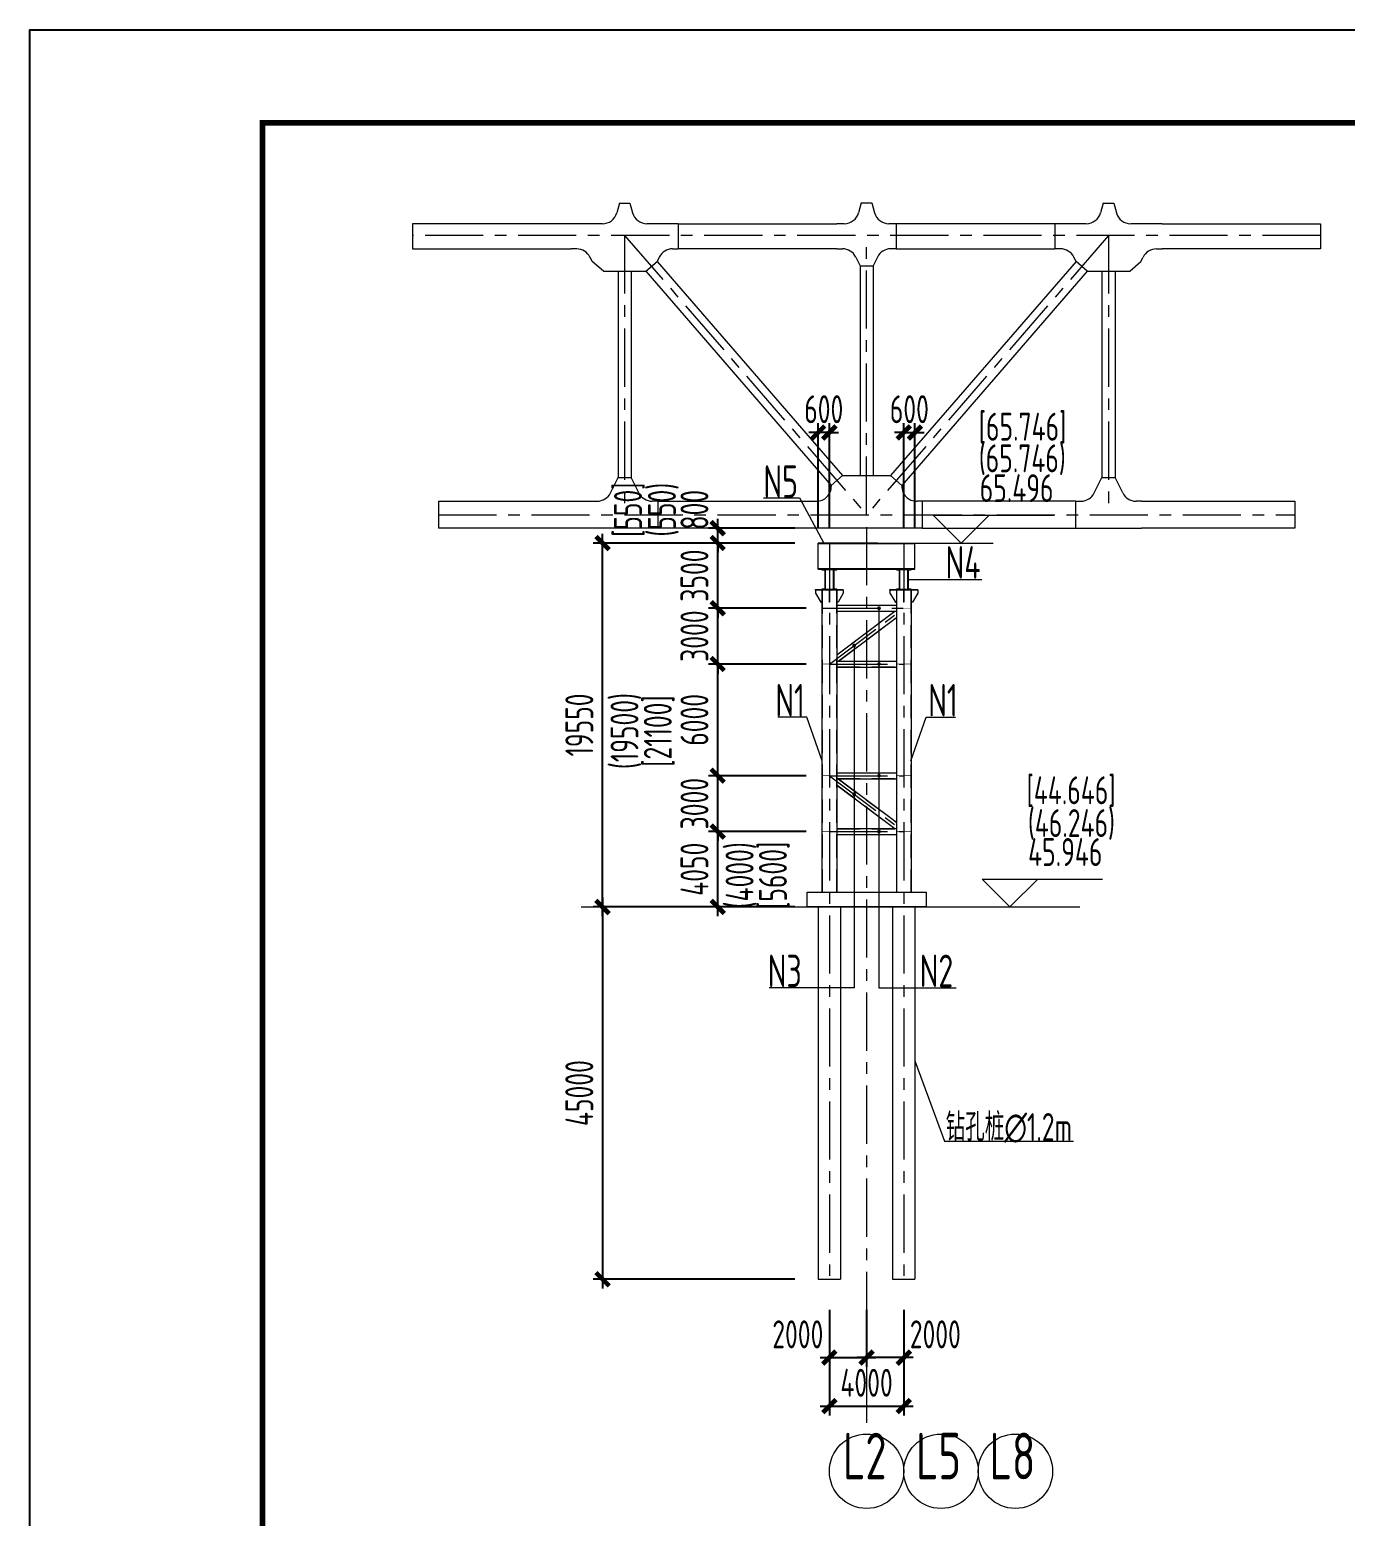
# Model space of a CAD drawing. Extents: x -2876908 to 633791, y -1383861 to 872234.
# Drawn here: x -50150 to 20544, y -159225 to -79366 of the extents above; entities that cross this region are included whole.
import ezdxf
from ezdxf.enums import TextEntityAlignment as Align

# ---------------------------------------------------------------- set-up
doc = ezdxf.new("R2010")
doc.units = 0
doc.header["$LTSCALE"] = 5
doc.header["$MEASUREMENT"] = 0
for name, pattern in [('CENTER', [2, 1.25, -0.25, 0.25, -0.25]), ('DASH', [0.35, 0.25, -0.1]), ('DASHED', [0.75, 0.5, -0.25])]:
    doc.linetypes.add(name, pattern=pattern)
doc.layers.get('0').update_dxf_attribs({"linetype": 'CONTINUOUS', "lineweight": 25})
doc.layers.get('DEFPOINTS').update_dxf_attribs({"color": 35, "linetype": 'CONTINUOUS', "lineweight": 13})
for name, color, linetype, lineweight in [('1粗实线', 1, 'CONTINUOUS', 30), ('3中心线', 6, 'CENTER', 18), ('4虚线', 2, 'DASHED', 18), ('5标注', 3, 'CONTINUOUS', 15), ('7边界线', 8, 'CONTINUOUS', 15), ('8轮廓线', 4, 'CONTINUOUS', 15), ('DIM', 3, 'CONTINUOUS', 0), ('HFZT', 5, 'CONTINUOUS', 15), ('REIND', 1, 'CONTINUOUS', 0), ('THIN', 7, 'CONTINUOUS', 0)]:
    doc.layers.add(name, color=color, linetype=linetype, lineweight=lineweight)
doc.styles.add('TSSD_Dimension', font='tssdeng.shx', dxfattribs={"width": 0.7, "bigfont": 'hztxt.shx'})
doc.styles.add('TSSD_NORM', font='tssdeng.shx', dxfattribs={"width": 0.7, "bigfont": 'hztxt.shx'})
doc.dimstyles.new('SJSYB-(50)$7', dxfattribs={"dimscale": 50, "dimtxt": 3.5, "dimasz": 1.5, "dimexe": 1, "dimexo": 1, "dimgap": 0.65, "dimtad": 1, "dimdec": 0, "dimzin": 0, "dimdsep": 46, "dimtxsty": 'TSSD_NORM', "dimblk": 'OBLIQUE', "dimcen": 0, "dimclrd": 256, "dimclre": 256, "dimclrt": 7, "dimadec": 0, "dimazin": 0, "dimtfac": 1, "dimtdec": 0, "dimtmove": 1, "dimatfit": 3, "dimldrblk": 'NONE', "dimfxl": 4, "dimfxlon": 1, "dimtolj": 1, "dimtzin": 0, "dimlwd": -1, "dimlwe": -1, "dimarcsym": 0})
doc.dimstyles.new('TSSD_100_100', dxfattribs={"dimtxt": 300, "dimasz": 100, "dimexe": 100, "dimexo": 250, "dimgap": 100, "dimtad": 1, "dimdec": 0, "dimzin": 0, "dimdsep": 46, "dimtxsty": 'TSSD_Dimension', "dimblk": 'ARCHTICK', "dimblk1": 'ARCHTICK', "dimblk2": 'ARCHTICK', "dimcen": 0, "dimdle": 100, "dimclrt": 7, "dimadec": 0, "dimazin": 0, "dimtfac": 1, "dimtdec": 0, "dimtix": 1, "dimtmove": 2, "dimatfit": 3, "dimfxl": 1, "dimtolj": 1, "dimtzin": 0, "dimarcsym": 0})

# ---------------------------------------------------------------- blocks, each defined once
blk = doc.blocks.new('LD')
at = {"layer": '3中心线', "ltscale": 500}
for p, q in [((-1150479, 4371), (-1199282, 4371)), ((-1187880, 4371), (-1174880, -10629)), ((-1187880, 4371), (-1187880, -10629)), ((-1174880, -10629), (-1174880, 4371)), ((-1161880, 4371), (-1174880, -10629)), ((-1161880, 4371), (-1161880, -10629)), ((-1197887, -10629), (-1151874, -10629))]:
    blk.add_line(p, q, dxfattribs=at)
at = {"layer": '8轮廓线'}
for p, q in [((-1188165, 6114), (-1188307, 5589)), ((-1188165, 6114), (-1187596, 6114)), ((-1187596, 6114), (-1187455, 5593)), ((-1175165, 6118), (-1175307, 5593)), ((-1175165, 6118), (-1174596, 6118)), ((-1174596, 6118), (-1174454, 5593)), ((-1162165, 6114), (-1162306, 5593)), ((-1162165, 6114), (-1161596, 6114)), ((-1161596, 6114), (-1161454, 5589)), ((-1189079, 4999), (-1199282, 4999)), ((-1199282, 4999), (-1199282, 3649)), ((-1185001, 5003), (-1186682, 5003)), ((-1185001, 5003), (-1176479, 5003)), ((-1185001, 5003), (-1185001, 3653)), ((-1176079, 5003), (-1176479, 5003)), ((-1173282, 5003), (-1173681, 5003)), ((-1164760, 5003), (-1173282, 5003)), ((-1173282, 5003), (-1173282, 3653)), ((-1163078, 5003), (-1164760, 5003)), ((-1164760, 5003), (-1164760, 3653)), ((-1159003, 4999), (-1160681, 4999)), ((-1159003, 4999), (-1150479, 4999)), ((-1150479, 4999), (-1150479, 3649)), ((-1199282, 3649), (-1190758, 3649)), ((-1190458, 3649), (-1190758, 3649)), ((-1189624, 2970), (-1189742, 3206)), ((-1186137, 2970), (-1186016, 3210)), ((-1185301, 3653), (-1185001, 3653)), ((-1176479, 3653), (-1185001, 3653)), ((-1176479, 3653), (-1176179, 3653)), ((-1175463, 3210), (-1175230, 2744)), ((-1174297, 3210), (-1174530, 2744)), ((-1173282, 3653), (-1173582, 3653)), ((-1173282, 3653), (-1164760, 3653)), ((-1164460, 3653), (-1164760, 3653)), ((-1163624, 2970), (-1163744, 3210)), ((-1160137, 2970), (-1160018, 3206)), ((-1159303, 3649), (-1159003, 3649)), ((-1150479, 3649), (-1159003, 3649)), ((-1189019, 2446), (-1189624, 2970)), ((-1189019, 2446), (-1186741, 2446)), ((-1188230, 2446), (-1188230, -8636)), ((-1187530, 2446), (-1187530, -8636)), ((-1186741, 2446), (-1186137, 2970)), ((-1186741, 2446), (-1176774, -9055)), ((-1186137, 2970), (-1176169, -8531)), ((-1175230, 2744), (-1175230, -8531)), ((-1175230, 2744), (-1174530, 2744)), ((-1174530, 2744), (-1174530, -8531)), ((-1163624, 2970), (-1173591, -8531)), ((-1163019, 2446), (-1172987, -9055)), ((-1163019, 2446), (-1163624, 2970)), ((-1163019, 2446), (-1160741, 2446)), ((-1162230, 2446), (-1162230, -8636)), ((-1161530, 2446), (-1161530, -8636)), ((-1160741, 2446), (-1160137, 2970)), ((-1188644, -9463), (-1188230, -8636)), ((-1188230, -8636), (-1187530, -8636)), ((-1187117, -9463), (-1187530, -8636)), ((-1176169, -8531), (-1176774, -9055)), ((-1176169, -8531), (-1173591, -8531)), ((-1173591, -8531), (-1172987, -9055)), ((-1162644, -9463), (-1162230, -8636)), ((-1162230, -8636), (-1161530, -8636)), ((-1161117, -9463), (-1161530, -8636)), ((-1176774, -9055), (-1176774, -9105)), ((-1172987, -9055), (-1172987, -9105)), ((-1197887, -9905), (-1197887, -11353)), ((-1197887, -9905), (-1189659, -9905)), ((-1189659, -9905), (-1189359, -9905)), ((-1186101, -9905), (-1186401, -9905)), ((-1186101, -9905), (-1186101, -11353)), ((-1186101, -9905), (-1177874, -9905)), ((-1177874, -9905), (-1177574, -9905)), ((-1171887, -9905), (-1172187, -9905)), ((-1171887, -9905), (-1171887, -11353)), ((-1163659, -9905), (-1171887, -9905)), ((-1163659, -9905), (-1163359, -9905)), ((-1163659, -9905), (-1163659, -11353)), ((-1160101, -9905), (-1160401, -9905)), ((-1160101, -9905), (-1151874, -9905)), ((-1151874, -9905), (-1151874, -11353)), ((-1186101, -11353), (-1197887, -11353)), ((-1171887, -11353), (-1186101, -11353)), ((-1171887, -11353), (-1160101, -11353)), ((-1151874, -11353), (-1160101, -11353))]:
    blk.add_line(p, q, dxfattribs=at)
for centre, start, end in [((-1186682, 5803), 195.17505, 270), ((-1176079, 5803), 270, 344.82495), ((-1173681, 5803), 195.17505, 270), ((-1163078, 5803), 270, 344.82495), ((-1189079, 5799), 270, 344.82495), ((-1160681, 5799), 195.17505, 270), ((-1190458, 2849), 26.56505, 90), ((-1185301, 2853), 90, 153.43495), ((-1176179, 2853), 26.56505, 90), ((-1173582, 2853), 90, 153.43495), ((-1164460, 2853), 26.56505, 90), ((-1159303, 2849), 90, 153.43495), ((-1189359, -9105), 270, 333.43495), ((-1186401, -9105), 206.56505, 270), ((-1177574, -9105), 269.99825, 0), ((-1172187, -9105), 180, 270.00175), ((-1163359, -9105), 270, 333.43495), ((-1160401, -9105), 206.56505, 270)]:
    blk.add_arc(centre, 800, start, end, dxfattribs=at)
blk = doc.blocks.new('_ArchTick')
at = {"color": 0, "linetype": 'ByBlock', "const_width": 0.5}
blk.add_lwpolyline([(-0.71, -0.71), (0.71, 0.71)], dxfattribs=at)
blk = doc.blocks.new('*D83')
at = {"layer": 'DEFPOINTS', "color": 0, "transparency": 16777216}
for p in [(-13180, -122442), (-8381, -122442), (-8605, -126492)]:
    blk.add_point(p, dxfattribs=at)
at = {"layer": 'DIM', "color": 0, "lineweight": -2, "transparency": 16777216}
for p, q in [((-13180, -126992), (-13180, -121942)), ((-9631, -122442), (-13680, -122442)), ((-9855, -126492), (-13680, -126492))]:
    blk.add_line(p, q, dxfattribs=at)
at = {"layer": 'DIM', "color": 0, "lineweight": -2, "transparency": 16777216, "xscale": 500, "yscale": 500, "zscale": 500}
for p, rotation in [((-13180, -122442), 90), ((-13180, -126492), 270)]:
    blk.add_blockref('_ArchTick', p, dxfattribs=dict(at, rotation=rotation))
at = {"layer": 'DIM', "color": 7, "transparency": 16777216, "insert": (-14430, -124467), "char_height": 1500, "attachment_point": 5, "rotation": 90, "style": 'TSSD_Dimension'}
blk.add_mtext('\\A1;4050', dxfattribs=at)
blk = doc.blocks.new('*D84')
at = {"layer": 'DEFPOINTS', "color": 0, "transparency": 16777216}
for p in [(-13180, -119442), (-7181, -119442), (-7181, -122442)]:
    blk.add_point(p, dxfattribs=at)
at = {"layer": 'DIM', "color": 0, "lineweight": -2, "transparency": 16777216}
for p, q in [((-13180, -119442), (-13180, -118942)), ((-8431, -119442), (-13680, -119442)), ((-13180, -122442), (-13180, -119442)), ((-8431, -122442), (-13680, -122442)), ((-13180, -122442), (-13180, -122942))]:
    blk.add_line(p, q, dxfattribs=at)
at = {"layer": 'DIM', "color": 0, "lineweight": -2, "transparency": 16777216, "xscale": 500, "yscale": 500, "zscale": 500}
for p, rotation in [((-13180, -119442), 270), ((-13180, -122442), 90)]:
    blk.add_blockref('_ArchTick', p, dxfattribs=dict(at, rotation=rotation))
at = {"layer": 'DIM', "color": 7, "transparency": 16777216, "insert": (-14430, -120942), "char_height": 1500, "attachment_point": 5, "rotation": 90, "style": 'TSSD_Dimension'}
blk.add_mtext('\\A1;3000', dxfattribs=at)
blk = doc.blocks.new('*D85')
at = {"layer": 'DEFPOINTS', "color": 0, "transparency": 16777216}
for p in [(-13180, -113442), (-7181, -113442), (-7181, -119442)]:
    blk.add_point(p, dxfattribs=at)
at = {"layer": 'DIM', "color": 0, "lineweight": -2, "transparency": 16777216}
for p, q in [((-13180, -119942), (-13180, -112942)), ((-8431, -113442), (-13680, -113442)), ((-8431, -119442), (-13680, -119442))]:
    blk.add_line(p, q, dxfattribs=at)
at = {"layer": 'DIM', "color": 0, "lineweight": -2, "transparency": 16777216, "xscale": 500, "yscale": 500, "zscale": 500}
for p, rotation in [((-13180, -113442), 90), ((-13180, -119442), 270)]:
    blk.add_blockref('_ArchTick', p, dxfattribs=dict(at, rotation=rotation))
at = {"layer": 'DIM', "color": 7, "transparency": 16777216, "insert": (-14430, -116442), "char_height": 1500, "attachment_point": 5, "rotation": 90, "style": 'TSSD_Dimension'}
blk.add_mtext('\\A1;6000', dxfattribs=at)
blk = doc.blocks.new('*D86')
at = {"layer": 'DEFPOINTS', "color": 0, "transparency": 16777216}
for p in [(-13180, -110442), (-7181, -110442), (-7181, -113442)]:
    blk.add_point(p, dxfattribs=at)
at = {"layer": 'DIM', "color": 0, "lineweight": -2, "transparency": 16777216}
for p, q in [((-13180, -110442), (-13180, -109942)), ((-8431, -110442), (-13680, -110442)), ((-13180, -113442), (-13180, -110442)), ((-8431, -113442), (-13680, -113442)), ((-13180, -113442), (-13180, -113942))]:
    blk.add_line(p, q, dxfattribs=at)
at = {"layer": 'DIM', "color": 0, "lineweight": -2, "transparency": 16777216, "xscale": 500, "yscale": 500, "zscale": 500}
for p, rotation in [((-13180, -110442), 270), ((-13180, -113442), 90)]:
    blk.add_blockref('_ArchTick', p, dxfattribs=dict(at, rotation=rotation))
at = {"layer": 'DIM', "color": 7, "transparency": 16777216, "insert": (-14430, -111942), "char_height": 1500, "attachment_point": 5, "rotation": 90, "style": 'TSSD_Dimension'}
blk.add_mtext('\\A1;3000', dxfattribs=at)
blk = doc.blocks.new('*D87')
at = {"layer": 'DEFPOINTS', "color": 0, "transparency": 16777216}
for p in [(-13180, -106942), (-7781, -106942), (-7781, -110442)]:
    blk.add_point(p, dxfattribs=at)
at = {"layer": 'DIM', "color": 0, "lineweight": -2, "transparency": 16777216}
for p, q in [((-9031, -106942), (-13680, -106942)), ((-13180, -106942), (-13180, -106442)), ((-13180, -110442), (-13180, -106942)), ((-9031, -110442), (-13680, -110442)), ((-13180, -110442), (-13180, -110942))]:
    blk.add_line(p, q, dxfattribs=at)
at = {"layer": 'DIM', "color": 0, "lineweight": -2, "transparency": 16777216, "xscale": 500, "yscale": 500, "zscale": 500}
for p, rotation in [((-13180, -106942), 270), ((-13180, -110442), 90)]:
    blk.add_blockref('_ArchTick', p, dxfattribs=dict(at, rotation=rotation))
at = {"layer": 'DIM', "color": 7, "transparency": 16777216, "insert": (-14430, -108692), "char_height": 1500, "attachment_point": 5, "rotation": 90, "style": 'TSSD_Dimension'}
blk.add_mtext('\\A1;3500', dxfattribs=at)
blk = doc.blocks.new('*D88')
at = {"layer": 'DEFPOINTS', "color": 0, "transparency": 16777216}
for p in [(-19367, -106942), (-7781, -106942), (-7781, -126492)]:
    blk.add_point(p, dxfattribs=at)
at = {"layer": 'DIM', "color": 0, "lineweight": -2, "transparency": 16777216}
for p, q in [((-9031, -106942), (-19867, -106942)), ((-19367, -126992), (-19367, -106442)), ((-9031, -126492), (-19867, -126492))]:
    blk.add_line(p, q, dxfattribs=at)
at = {"layer": 'DIM', "color": 0, "lineweight": -2, "transparency": 16777216, "xscale": 500, "yscale": 500, "zscale": 500}
for p, rotation in [((-19367, -106942), 90), ((-19367, -126492), 270)]:
    blk.add_blockref('_ArchTick', p, dxfattribs=dict(at, rotation=rotation))
at = {"layer": 'DIM', "color": 7, "transparency": 16777216, "insert": (-20617, -116717), "char_height": 1500, "attachment_point": 5, "rotation": 90, "style": 'TSSD_Dimension'}
blk.add_mtext('\\A1;19550', dxfattribs=at)
blk = doc.blocks.new('*D89')
at = {"layer": 'DEFPOINTS', "color": 0, "transparency": 16777216}
for p in [(-7781, -126492), (-19367, -146492), (-7781, -146492)]:
    blk.add_point(p, dxfattribs=at)
at = {"layer": 'DIM', "color": 0, "lineweight": -2, "transparency": 16777216}
for p, q in [((-19367, -125992), (-19367, -146992)), ((-9031, -126492), (-19867, -126492)), ((-9031, -146492), (-19867, -146492))]:
    blk.add_line(p, q, dxfattribs=at)
at = {"layer": 'DIM', "color": 0, "lineweight": -2, "transparency": 16777216, "xscale": 500, "yscale": 500, "zscale": 500}
for p, rotation in [((-19367, -126492), 90), ((-19367, -146492), 270)]:
    blk.add_blockref('_ArchTick', p, dxfattribs=dict(at, rotation=rotation))
at = {"layer": 'DIM', "color": 7, "transparency": 16777216, "insert": (-20617, -136492), "char_height": 1500, "attachment_point": 5, "rotation": 90, "style": 'TSSD_Dimension'}
blk.add_mtext('\\A1;45000', dxfattribs=at)
blk = doc.blocks.new('_None')
blk = doc.blocks.new('_Oblique')
at = {"color": 0, "linetype": 'ByBlock', "lineweight": -2}
blk.add_line((-0.5, -0.5), (0.5, 0.5), dxfattribs=at)
blk = doc.blocks.new('*D90')
at = {"layer": 'DEFPOINTS', "color": 0, "transparency": 16777216}
for p in [(-7181, -146892), (-5181, -146892), (-5181, -150702)]:
    blk.add_point(p, dxfattribs=at)
at = {"layer": 'DIM', "color": 0, "lineweight": -2, "transparency": 16777216}
for p, q in [((-7181, -148142), (-7181, -151202)), ((-5181, -148142), (-5181, -151202)), ((-7681, -150702), (-4681, -150702))]:
    blk.add_line(p, q, dxfattribs=at)
at = {"layer": 'DIM', "color": 0, "lineweight": -2, "transparency": 16777216, "xscale": 500, "yscale": 500, "zscale": 500, "rotation": 180}
blk.add_blockref('_ArchTick', (-7181, -150702), dxfattribs=at)
at = {"layer": 'DIM', "color": 0, "lineweight": -2, "transparency": 16777216, "xscale": 500, "yscale": 500, "zscale": 500}
blk.add_blockref('_ArchTick', (-5181, -150702), dxfattribs=at)
at = {"layer": 'DIM', "color": 7, "transparency": 16777216, "insert": (-8875, -149452), "char_height": 1500, "attachment_point": 5, "style": 'TSSD_Dimension'}
blk.add_mtext('\\A1;2000', dxfattribs=at)
blk = doc.blocks.new('施工设计图框')
at = {"color": 7, "linetype": 'Continuous'}
blk.add_lwpolyline([(-395.5, -13.5), (-395.5, 283.5), (24.5, 283.5), (24.5, -13.5), (-395.5, -13.5)], dxfattribs=at)
at = {"layer": '1粗实线', "color": 7, "linetype": 'Continuous', "const_width": 0.6}
blk.add_lwpolyline([(-370.5, -3.5), (-370.5, 273.5), (14.5, 273.5), (14.5, -3.5), (-370.5, -3.5)], dxfattribs=at)
at = {"layer": 'HFZT', "color": 2, "style": 'TSSD_NORM', "width": 0.7}
for tag, height, p in [('比例尺', 2.5, (7.25, 17.5)), ('图号', 2.5, (-20.49, 3.5)), ('日期', 2.5, (7.25, 3.5)), ('图名', 4, (-76.24, 0.75))]:
    blk.add_attdef(tag, text='', height=height, dxfattribs=at).set_placement(p, align=Align.MIDDLE)
blk = doc.blocks.new('*D109')
at = {"layer": 'DEFPOINTS', "color": 0, "transparency": 16777216}
for p in [(-5181, -146892), (-3181, -146892), (-5181, -150702)]:
    blk.add_point(p, dxfattribs=at)
at = {"layer": 'DIM', "color": 0, "lineweight": -2, "transparency": 16777216}
for p, q in [((-5181, -148142), (-5181, -151202)), ((-3181, -148142), (-3181, -151202)), ((-2681, -150702), (-5681, -150702))]:
    blk.add_line(p, q, dxfattribs=at)
at = {"layer": 'DIM', "color": 0, "lineweight": -2, "transparency": 16777216, "xscale": 500, "yscale": 500, "zscale": 500, "rotation": 180}
blk.add_blockref('_ArchTick', (-5181, -150702), dxfattribs=at)
at = {"layer": 'DIM', "color": 0, "lineweight": -2, "transparency": 16777216, "xscale": 500, "yscale": 500, "zscale": 500}
blk.add_blockref('_ArchTick', (-3181, -150702), dxfattribs=at)
at = {"layer": 'DIM', "color": 7, "transparency": 16777216, "insert": (-1486, -149452), "char_height": 1500, "attachment_point": 5, "style": 'TSSD_Dimension'}
blk.add_mtext('\\A1;2000', dxfattribs=at)
blk = doc.blocks.new('*D110')
at = {"layer": 'DEFPOINTS', "color": 0, "transparency": 16777216}
for p in [(-7181, -146892), (-3181, -146892), (-3181, -153304)]:
    blk.add_point(p, dxfattribs=at)
at = {"layer": 'DIM', "color": 0, "lineweight": -2, "transparency": 16777216}
for p, q in [((-7181, -148142), (-7181, -153804)), ((-3181, -148142), (-3181, -153804)), ((-7681, -153304), (-2681, -153304))]:
    blk.add_line(p, q, dxfattribs=at)
at = {"layer": 'DIM', "color": 0, "lineweight": -2, "transparency": 16777216, "xscale": 500, "yscale": 500, "zscale": 500, "rotation": 180}
blk.add_blockref('_ArchTick', (-7181, -153304), dxfattribs=at)
at = {"layer": 'DIM', "color": 0, "lineweight": -2, "transparency": 16777216, "xscale": 500, "yscale": 500, "zscale": 500}
blk.add_blockref('_ArchTick', (-3181, -153304), dxfattribs=at)
at = {"layer": 'DIM', "color": 7, "transparency": 16777216, "insert": (-5181, -152054), "char_height": 1500, "attachment_point": 5, "style": 'TSSD_Dimension'}
blk.add_mtext('\\A1;4000', dxfattribs=at)
blk = doc.blocks.new('*D122')
at = {"layer": 'DEFPOINTS', "color": 0, "transparency": 16777216}
for p in [(-13180, -106142), (-7781, -106142), (-7781, -106942)]:
    blk.add_point(p, dxfattribs=at)
at = {"layer": 'DIM', "color": 0, "lineweight": -2, "transparency": 16777216}
for p, q in [((-9031, -106142), (-13680, -106142)), ((-13180, -106142), (-13180, -105642)), ((-13180, -106942), (-13180, -106142)), ((-9031, -106942), (-13680, -106942)), ((-13180, -106942), (-13180, -107442))]:
    blk.add_line(p, q, dxfattribs=at)
at = {"layer": 'DIM', "color": 0, "lineweight": -2, "transparency": 16777216, "xscale": 500, "yscale": 500, "zscale": 500}
for p, rotation in [((-13180, -106142), 270), ((-13180, -106942), 90)]:
    blk.add_blockref('_ArchTick', p, dxfattribs=dict(at, rotation=rotation))
at = {"layer": 'DIM', "color": 7, "transparency": 16777216, "insert": (-14430, -105152), "char_height": 1500, "attachment_point": 5, "rotation": 90, "style": 'TSSD_Dimension'}
blk.add_mtext('\\A1;800', dxfattribs=at)
blk = doc.blocks.new('*D125')
at = {"layer": 'DEFPOINTS', "color": 0, "transparency": 16777216}
for p in [(-7781, -101003), (-7781, -107400), (-7181, -107400)]:
    blk.add_point(p, dxfattribs=at)
at = {"layer": 'DIM', "color": 0, "lineweight": -2, "transparency": 16777216}
for p, q in [((-7781, -106150), (-7781, -100503)), ((-7181, -106150), (-7181, -100503)), ((-7781, -101003), (-8281, -101003)), ((-7181, -101003), (-7781, -101003)), ((-7181, -101003), (-6681, -101003))]:
    blk.add_line(p, q, dxfattribs=at)
at = {"layer": 'DIM', "color": 0, "lineweight": -2, "transparency": 16777216, "xscale": 500, "yscale": 500, "zscale": 500}
blk.add_blockref('_ArchTick', (-7781, -101003), dxfattribs=at)
at = {"layer": 'DIM', "color": 0, "lineweight": -2, "transparency": 16777216, "xscale": 500, "yscale": 500, "zscale": 500, "rotation": 180}
blk.add_blockref('_ArchTick', (-7181, -101003), dxfattribs=at)
at = {"layer": 'DIM', "color": 7, "transparency": 16777216, "insert": (-7481, -99753), "char_height": 1500, "attachment_point": 5, "style": 'TSSD_Dimension'}
blk.add_mtext('\\A1;600', dxfattribs=at)
blk = doc.blocks.new('*D126')
at = {"layer": 'DEFPOINTS', "color": 0, "transparency": 16777216}
for p in [(-2581, -101003), (-3181, -107354), (-2581, -107354)]:
    blk.add_point(p, dxfattribs=at)
at = {"layer": 'DIM', "color": 0, "lineweight": -2, "transparency": 16777216}
for p, q in [((-3181, -106104), (-3181, -100503)), ((-2581, -106104), (-2581, -100503)), ((-3181, -101003), (-3681, -101003)), ((-3181, -101003), (-2581, -101003)), ((-2581, -101003), (-2081, -101003))]:
    blk.add_line(p, q, dxfattribs=at)
at = {"layer": 'DIM', "color": 0, "lineweight": -2, "transparency": 16777216, "xscale": 500, "yscale": 500, "zscale": 500}
blk.add_blockref('_ArchTick', (-3181, -101003), dxfattribs=at)
at = {"layer": 'DIM', "color": 0, "lineweight": -2, "transparency": 16777216, "xscale": 500, "yscale": 500, "zscale": 500, "rotation": 180}
blk.add_blockref('_ArchTick', (-2581, -101003), dxfattribs=at)
at = {"layer": 'DIM', "color": 7, "transparency": 16777216, "insert": (-2881, -99753), "char_height": 1500, "attachment_point": 5, "style": 'TSSD_Dimension'}
blk.add_mtext('\\A1;600', dxfattribs=at)

msp = doc.modelspace()

# ---------------------------------------------------------------- linework, layer by layer
at = {"layer": '3中心线', "ltscale": 500}
for p, q in [((-5180.596, -106088.265), (-5180.596, -154807.421)), ((-7180.596, -106942.265), (-7180.596, -146492.265)), ((-3180.596, -106942.265), (-3180.596, -146492.265)), ((-7580.596, -110442.265), (-2780.596, -110442.265)), ((-7180.596, -113442.265), (-3180.596, -110442.265)), ((-7180.596, -113442.265), (-3180.596, -113442.265)), ((-7180.596, -119442.265), (-3180.596, -119442.265)), ((-7180.596, -119442.265), (-3180.596, -122442.265)), ((-7180.596, -122442.265), (-3180.596, -122442.265))]:
    msp.add_line(p, q, dxfattribs=at)
at = {"layer": '4虚线', "ltscale": 500}
for p, q in [((-7564.596, -109472.265), (-7564.596, -125692.265)), ((-6796.596, -109472.265), (-6796.596, -125692.265)), ((-3564.596, -109472.265), (-3564.596, -125692.265)), ((-2796.596, -109472.265), (-2796.596, -125692.265)), ((-6780.596, -110287.765), (-3580.596, -110287.765)), ((-6780.596, -110596.765), (-3580.596, -110596.765)), ((-6780.596, -112949.14), (-3654.762, -110604.765)), ((-6706.429, -113279.765), (-3580.596, -110935.39)), ((-6780.596, -113287.765), (-3580.596, -113287.765)), ((-6780.596, -113596.765), (-3580.596, -113596.765)), ((-6780.596, -119287.765), (-3580.596, -119287.765)), ((-6780.596, -119596.765), (-3580.596, -119596.765)), ((-6706.429, -119604.765), (-3580.596, -121949.14)), ((-6780.596, -119935.39), (-3654.762, -122279.765)), ((-6780.596, -122287.765), (-3580.596, -122287.765)), ((-6780.596, -122596.765), (-3580.596, -122596.765))]:
    msp.add_line(p, q, dxfattribs=at)
at = {"layer": '5标注'}
for p, q in [((-10721.833, -104516.848), (-8777.79, -104516.848)), ((-8777.79, -104516.848), (-7480.02, -106942.265)), ((-4592.145, -106942.265), (-7780.596, -106942.265)), ((-2930.596, -108892.265), (1021.836, -108892.265)), ((-983.99, -139065.182), (5945.557, -139065.182))]:
    msp.add_line(p, q, dxfattribs=at)
at = {"layer": '5标注', "linetype": 'DASH', "ltscale": 100, "const_width": 30, "flags": 128}
for points in [[(-7580.596, -110442.265), (-6780.596, -110442.265)], [(-3580.596, -110442.265), (-2780.596, -110442.265)], [(-7580.596, -113442.265), (-6780.596, -113442.265)], [(-3580.596, -113442.265), (-2780.596, -113442.265)], [(-7580.596, -119442.265), (-6780.596, -119442.265)], [(-3580.596, -119442.265), (-2780.596, -119442.265)], [(-7580.596, -122442.265), (-6780.596, -122442.265)], [(-3580.596, -122442.265), (-2780.596, -122442.265)]]:
    msp.add_lwpolyline(points, dxfattribs=at)
at = {"layer": '5标注'}
for points in [[(-4512.618, -110442.265), (-4512.618, -130836.655), (-369.856, -130836.655)], [(-5848.574, -112443.249), (-5848.574, -130836.655), (-10414.675, -130836.655)], [(-2580.595, -134752.178), (-983.99, -139065.182)]]:
    msp.add_lwpolyline(points, dxfattribs=at)
for centre in [(-5180.596, -156807.421), (-1180.596, -156807.421), (2819.404, -156807.421)]:
    msp.add_circle(centre, 2000, dxfattribs=at)
at = {"layer": '7边界线'}
msp.add_line((-20521.493, -126492.265), (6276.603, -126492.265), dxfattribs=at)
at = {"layer": '8轮廓线'}
for p, q in [((-7780.596, -106942.265), (-2580.596, -106942.265)), ((-7780.596, -108342.265), (-7780.596, -106942.265)), ((-7780.596, -106972.265), (-2580.596, -106972.265)), ((-2580.596, -108342.265), (-2580.596, -106942.265)), ((-7780.596, -108312.265), (-2580.596, -108312.265)), ((-7780.596, -108342.265), (-2580.596, -108342.265)), ((-7930.596, -109472.265), (-7930.596, -109442.265)), ((-7930.596, -109442.265), (-6430.596, -109442.265)), ((-6430.596, -109472.265), (-7930.596, -109472.265)), ((-7930.596, -109472.265), (-7930.596, -109642.265)), ((-7930.596, -109642.265), (-7630.596, -110122.265)), ((-7630.596, -110122.265), (-7580.596, -110122.265)), ((-7580.596, -109442.265), (-6780.596, -109442.265)), ((-7580.596, -109472.265), (-7580.596, -125692.265)), ((-7190.596, -109472.265), (-7190.596, -110122.265)), ((-7170.596, -110122.265), (-7190.596, -110122.265)), ((-7170.596, -109472.265), (-7170.596, -110122.265)), ((-6780.596, -109472.265), (-6780.596, -125692.265)), ((-6714.892, -110122.265), (-6780.596, -110122.265)), ((-6430.596, -109642.265), (-6714.892, -110122.265)), ((-6430.596, -109472.265), (-6430.596, -109442.265)), ((-6430.596, -109472.265), (-6430.596, -109642.265)), ((-3930.596, -109472.265), (-3930.596, -109442.265)), ((-3930.596, -109442.265), (-2430.596, -109442.265)), ((-2430.596, -109472.265), (-3930.596, -109472.265)), ((-3930.596, -109472.265), (-3930.596, -109642.265)), ((-3930.596, -109642.265), (-3630.596, -110122.265)), ((-3630.596, -110122.265), (-3580.596, -110122.265)), ((-3580.596, -109442.265), (-2780.596, -109442.265)), ((-3580.596, -109472.265), (-3580.596, -125692.265)), ((-3190.596, -109472.265), (-3190.596, -110122.265)), ((-3170.596, -110122.265), (-3190.596, -110122.265)), ((-3170.596, -109472.265), (-3170.596, -110122.265)), ((-2780.596, -109472.265), (-2780.596, -125692.265)), ((-2714.892, -110122.265), (-2780.596, -110122.265)), ((-2430.596, -109642.265), (-2714.892, -110122.265)), ((-2430.596, -109472.265), (-2430.596, -109442.265)), ((-2430.596, -109472.265), (-2430.596, -109642.265)), ((-6780.596, -110279.765), (-3580.596, -110279.765)), ((-6780.596, -110604.765), (-3580.596, -110604.765)), ((-6780.596, -112939.14), (-3668.096, -110604.765)), ((-6693.096, -113279.765), (-3580.596, -110945.39)), ((-6780.596, -113279.765), (-3580.596, -113279.765)), ((-6780.596, -113604.765), (-3580.596, -113604.765)), ((-6780.596, -119279.765), (-3580.596, -119279.765)), ((-6780.596, -119604.765), (-3580.596, -119604.765)), ((-6693.096, -119604.765), (-3580.596, -121939.14)), ((-6780.596, -119945.39), (-3668.096, -122279.765)), ((-6780.596, -122279.765), (-3580.596, -122279.765)), ((-6780.596, -122604.765), (-3580.596, -122604.765)), ((-7780.596, -126492.265), (-7780.596, -146492.265)), ((-6580.596, -126492.265), (-6580.596, -146492.265)), ((-3780.596, -126492.265), (-3780.596, -146492.265)), ((-2580.596, -126492.265), (-2580.596, -146492.265)), ((-7780.596, -146492.265), (-6580.596, -146492.265)), ((-3780.596, -146492.265), (-2580.596, -146492.265))]:
    msp.add_line(p, q, dxfattribs=at)
for points in [[(-7580.596, -109442.265), (-6780.596, -109442.265), (-6780.596, -109412.265), (-6930.596, -109412.265), (-6930.596, -108372.265), (-6780.596, -108372.265), (-6780.596, -108342.265), (-7580.596, -108342.265), (-7580.596, -108372.265), (-7430.596, -108372.265), (-7430.596, -109412.265), (-7580.596, -109412.265)], [(-7406.596, -109412.265), (-6954.596, -109412.265), (-6954.596, -108372.265), (-7406.596, -108372.265)], [(-3580.596, -109442.265), (-2780.596, -109442.265), (-2780.596, -109412.265), (-2930.596, -109412.265), (-2930.596, -108372.265), (-2780.596, -108372.265), (-2780.596, -108342.265), (-3580.596, -108342.265), (-3580.596, -108372.265), (-3430.596, -108372.265), (-3430.596, -109412.265), (-3580.596, -109412.265)], [(-3406.596, -109412.265), (-2954.596, -109412.265), (-2954.596, -108372.265), (-3406.596, -108372.265)], [(-8380.596, -126492.265), (-8380.596, -125692.265), (-1980.596, -125692.265), (-1980.596, -126492.265)]]:
    msp.add_lwpolyline(points, close=True, dxfattribs=at)
at = {"layer": 'REIND', "const_width": 100}
for points in [[(-4562.618, -110442.265, 1), (-4462.618, -110442.265, 1)], [(-5898.574, -112443.249, 1), (-5798.574, -112443.249, 1)], [(-4562.618, -113442.265, 1), (-4462.618, -113442.265, 1)], [(-4562.618, -119442.265, 1), (-4462.618, -119442.265, 1)], [(-5898.574, -120441.282, 1), (-5798.574, -120441.282, 1)], [(-4562.618, -122442.265, 1), (-4462.618, -122442.265, 1)]]:
    msp.add_lwpolyline(points, format="xyb", close=True, dxfattribs=at)
at = {"layer": 'THIN'}
for p, q in [((-99.197, -106942.265), (-1599.197, -105442.265)), ((-1599.197, -105442.265), (1400.803, -105442.265)), ((-99.197, -106942.265), (1400.803, -105442.265)), ((1400.803, -105442.265), (4867.149, -105442.265)), ((-2580.596, -106942.265), (1627.701, -106942.265)), ((-99.197, -106942.265), (-99.197, -106942.265)), ((2525.187, -126492.265), (1025.187, -124992.265)), ((1025.187, -124992.265), (4025.187, -124992.265)), ((2525.187, -126492.265), (4025.187, -124992.265)), ((4025.187, -124992.265), (7491.533, -124992.265)), ((43.788, -126492.265), (4025.187, -126492.265))]:
    msp.add_line(p, q, dxfattribs=at)

# ---------------------------------------------------------------- block references
at = {"xscale": 500, "yscale": 500, "zscale": 500}
msp.add_blockref('施工设计图框', (147602.091, -221115.649), dxfattribs=at)
at = {"layer": '5标注'}
msp.add_blockref('LD', (1169699.709, -94788.861), dxfattribs=at)

# ---------------------------------------------------------------- texts
at = {"layer": '5标注', "color": 7, "char_height": 1750, "style": 'TSSD_NORM'}
for s, insert, attachment_point in [('N5', (-10721.833, -104516.848), 7), ('N4', (-934.67, -108859.765), 7), ('N1', (-8495.191, -116265.217), 9), ('N1', (-1866.001, -116265.217), 7), ('N3', (-8662.54, -130804.155), 9), ('N2', (-2326.363, -130804.155), 7)]:
    msp.add_mtext(s, dxfattribs=dict(at, insert=insert, attachment_point=attachment_point))
at = {"layer": 'DIM', "color": 7, "style": 'TSSD_Dimension', "width": 0.7}
for s, height, p in [('[65.746]', 1500, (5556.522, -101893.249)), ('(65.746)', 1500, (5525.995, -103590.801)), ('65.496', 1500, (4867.149, -105192.265)), ('[44.646]', 1500, (8199.777, -121423.766)), ('(46.246)', 1500, (8169.534, -123185.505)), ('45.946', 1500, (7491.533, -124742.265)), ('L2', 2500, (-4108.661, -157990.791)), ('L5', 2500, (-108.661, -157990.791)), ('L8', 2500, (3891.339, -157990.791))]:
    msp.add_text(s, height=height, dxfattribs=at).set_placement(p, align=Align.BOTTOM_RIGHT)
msp.add_text('钻孔桩∅1.2m', height=1500, dxfattribs=at).set_placement((-928.215, -139065.182))
at = {"layer": 'DIM', "color": 7, "char_height": 1500, "attachment_point": 5, "rotation": 90, "style": 'TSSD_Dimension'}
for s, insert in [('\\A1;[550]', (-17924.019, -105151.881)), ('\\A1;(550)', (-16102.308, -105151.881)), ('\\A1;(19500)', (-18116.684, -117042.265)), ('\\A1;[21100]', (-16323.735, -117042.265)), ('\\A1;(4000)', (-11930.033, -124792.265)), ('\\A1;[5600]', (-10137.085, -124792.265))]:
    msp.add_mtext(s, dxfattribs=dict(at, insert=insert))

# ---------------------------------------------------------------- dimensions: what is measured, and where the dimension line sits
at = {"layer": 'DIM'}
for base, p1, p2, picture, middle in [((-7780.596, -101003.491), (-7180.596, -107400.261), (-7780.596, -107400.261), '*D125', (-7480.596, -99753.491)), ((-2580.596, -101003.491), (-3180.596, -107354.137), (-2580.596, -107354.137), '*D126', (-2880.596, -99753.491)), ((-3180.596, -153304.253), (-7180.596, -146892.265), (-3180.596, -146892.265), '*D110', (-5180.596, -152054.253))]:
    dim = msp.add_linear_dim(base=base, p1=p1, p2=p2, dimstyle='TSSD_100_100', override={"dimtxt": 1500, "dimasz": 500, "dimexe": 500, "dimexo": 1250, "dimgap": 500, "dimdle": 500}, dxfattribs=at)
    dim.commit()
    dim.dimension.update_dxf_attribs({"geometry": picture, "text_midpoint": middle})
for base, p1, p2, angle, picture, middle in [((-13180.033, -106142.265), (-7780.596, -106942.265), (-7780.596, -106142.265), 90, '*D122', (-14430.033, -105151.881)), ((-5180.596, -150702.331), (-3180.596, -146892.265), (-5180.596, -146892.265), 180, '*D109', (-1486.365, -149452.331))]:
    dim = msp.add_linear_dim(base=base, p1=p1, p2=p2, angle=angle, dimstyle='TSSD_100_100', override={"dimtxt": 1500, "dimasz": 500, "dimexe": 500, "dimexo": 1250, "dimgap": 500, "dimdle": 500}, dxfattribs=at)
    dim.commit()
    dim.dimension.update_dxf_attribs({"geometry": picture, "text_midpoint": middle, "dimtype": 160})
for base, p1, p2, picture, middle in [((-19366.684, -106942.265), (-7780.596, -126492.265), (-7780.596, -106942.265), '*D88', (-20616.684, -116717.265)), ((-13180.033, -106942.265), (-7780.596, -110442.265), (-7780.596, -106942.265), '*D87', (-14430.033, -108692.265)), ((-13180.033, -110442.265), (-7180.596, -113442.265), (-7180.596, -110442.265), '*D86', (-14430.033, -111942.265)), ((-13180.033, -113442.265), (-7180.596, -119442.265), (-7180.596, -113442.265), '*D85', (-14430.033, -116442.265)), ((-13180.033, -119442.265), (-7180.596, -122442.265), (-7180.596, -119442.265), '*D84', (-14430.033, -120942.265)), ((-13180.033, -122442.265), (-8605.464, -126492.265), (-8380.596, -122442.265), '*D83', (-14430.033, -124467.265))]:
    dim = msp.add_linear_dim(base=base, p1=p1, p2=p2, angle=90, dimstyle='TSSD_100_100', override={"dimtxt": 1500, "dimasz": 500, "dimexe": 500, "dimexo": 1250, "dimgap": 500, "dimdle": 500}, dxfattribs=at)
    dim.commit()
    dim.dimension.update_dxf_attribs({"geometry": picture, "text_midpoint": middle})
dim = msp.add_linear_dim(base=(-19366.684, -146492.265), p1=(-7780.596, -126492.265), p2=(-7780.596, -146492.265), angle=90, text='45000', dimstyle='TSSD_100_100', override={"dimtxt": 1500, "dimasz": 500, "dimexe": 500, "dimexo": 1250, "dimgap": 500, "dimdle": 500}, dxfattribs=at)
dim.commit()
dim.dimension.update_dxf_attribs({"geometry": '*D89', "text_midpoint": (-20616.684, -136492.265)})
dim = msp.add_linear_dim(base=(-5180.596, -150702.331), p1=(-7180.596, -146892.265), p2=(-5180.596, -146892.265), dimstyle='TSSD_100_100', override={"dimtxt": 1500, "dimasz": 500, "dimexe": 500, "dimexo": 1250, "dimgap": 500, "dimdle": 500}, dxfattribs=at)
dim.commit()
dim.dimension.update_dxf_attribs({"geometry": '*D90', "text_midpoint": (-8874.827, -149452.331), "dimtype": 160})

# ---------------------------------------------------------------- leaders
at = {"layer": '5标注', "annotation_type": 0, "has_hookline": 1, "text_width": 1460.577}
for points, hookline_direction in [([(-7564.596, -118647.903), (-8387.691, -116297.717), (-8462.691, -116297.717)], 1), ([(-2796.596, -118647.903), (-1973.501, -116297.717), (-1898.501, -116297.717)], 0)]:
    msp.add_leader(points, dimstyle='SJSYB-(50)$7', override={"dimgap": 0.65, "dimtad": 1}, dxfattribs=dict(at, hookline_direction=hookline_direction))

doc.saveas('drawing.dxf')
